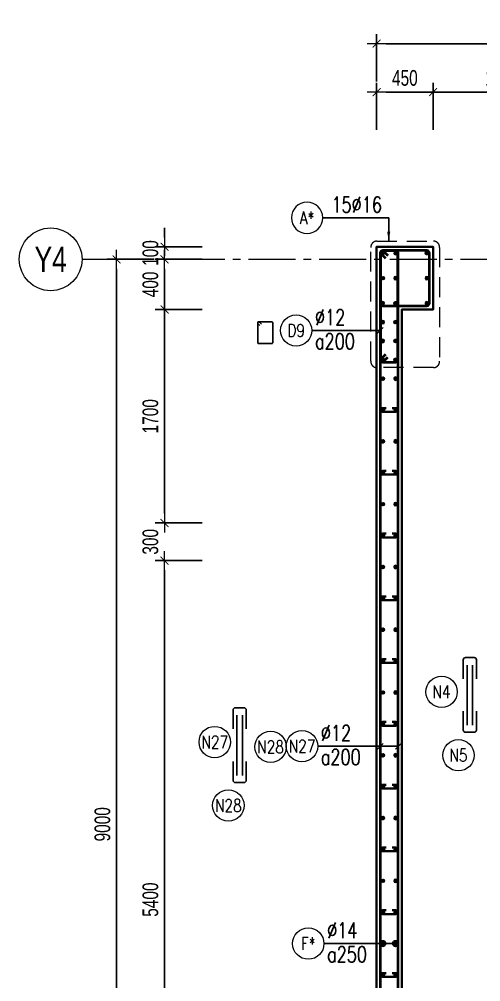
# Model space of a CAD drawing. Header units: millimetres. Extents: x 944027 to 981803, y -83026 to 82675.
# Drawn here: x 944027 to 947700, y 5372 to 13038 of the extents above; entities that cross this region are included whole.
import ezdxf
from ezdxf.enums import TextEntityAlignment as Align

# ---------------------------------------------------------------- set-up
doc = ezdxf.new("R2010")
doc.units = ezdxf.units.MM
doc.header["$MEASUREMENT"] = 0
for name, pattern in [('HIDDEN', [9.525, 6.35, -3.175]), ('HIDDEN2', [4.7625, 3.175, -1.5875]), ('HT_Dim Grid$0$CENTER2', [1.125, 0.75, -0.125, 0.125, -0.125]), ('HT_Grid$0$CENTER2', [1.125, 0.75, -0.125, 0.125, -0.125])]:
    doc.linetypes.add(name, pattern=pattern)
doc.layers.get('0').update_dxf_attribs({"lineweight": 20})
doc.layers.get('Defpoints').update_dxf_attribs({"color": 151, "lineweight": 9})
doc.layers.add('Hidden', color=9, linetype='HIDDEN')
doc.layers.add('Ligature', color=1, linetype='Continuous')
for name, color, linetype, lineweight in [('HT_Dim Grid$0$NDC_S_AXIS', 5, 'HT_Dim Grid$0$CENTER2', 13), ('HT_Dim Grid$0$NDC_S_SYMBOL', 1, 'Continuous', 15), ('HT_Dim Grid$0$NDC_S_TEXT SYMBOL', 7, 'Continuous', 20), ('HT_Grid$0$NDC_S_AXIS', 5, 'HT_Grid$0$CENTER2', 13), ('KC-LEADER', 153, 'Continuous', 18), ('KC-THEP', 6, 'Continuous', 40), ('NDC_S_DIM', 1, 'Continuous', 15), ('NDC_S_HATCH COLUMN AND WALL', 251, 'Continuous', 13), ('NDC_S_HIDDEN', 8, 'HIDDEN2', 13), ('NDC_S_LEADER', 1, 'Continuous', 15), ('NDC_S_REBAR', 4, 'Continuous', 35), ('NDC_S_STIRRUP', 4, 'Continuous', 40), ('NDC_S_VN TEXT', 7, 'Continuous', 20), ('NDC_S_WALL', 6, 'Continuous', 35), ('OF_Core wall_1.2(B1-19F)$0$NDC_S_WALL', 6, 'Continuous', 35)]:
    doc.layers.add(name, color=color, linetype=linetype, lineweight=lineweight)
doc.styles.add('HT_Dim Grid$0$NDC_ANNO', font='', dxfattribs={"width": 0.8})
doc.styles.add('NDC_DIM', font='', dxfattribs={"width": 0.75})
doc.styles.add('NDC_EN TXT', font='romans.shx', dxfattribs={"width": 0.8})
doc.styles.get('HT_Dim Grid$0$NDC_ANNO').set_extended_font_data('Dotum')
doc.styles.get('NDC_DIM').set_extended_font_data('Dotum')
doc.dimstyles.new('NDC_dim_30', dxfattribs={"dimscale": 30, "dimtxt": 2.5, "dimasz": 1.5, "dimexe": 1.5, "dimexo": 2.5, "dimgap": 1, "dimtad": 1, "dimdec": 0, "dimzin": 0, "dimdsep": 46, "dimtxsty": 'NDC_DIM', "dimblk": 'DIMMARK', "dimcen": 0.09, "dimdle": 1.2, "dimclrd": 1, "dimclre": 1, "dimclrt": 3, "dimadec": 0, "dimazin": 0, "dimtfac": 1, "dimtdec": 0, "dimtix": 1, "dimtofl": 0, "dimtmove": 0, "dimatfit": 3, "dimfxl": 6, "dimfxlon": 1, "dimtolj": 1, "dimtzin": 0, "dimarcsym": 0})
doc.dimstyles.new('NDC_dim_50', dxfattribs={"dimscale": 50, "dimtxt": 2.5, "dimasz": 1.5, "dimexe": 1.5, "dimexo": 2.5, "dimgap": 1, "dimtad": 1, "dimdec": 0, "dimzin": 0, "dimdsep": 46, "dimtxsty": 'NDC_DIM', "dimblk": 'DIMMARK', "dimcen": 0.09, "dimdle": 1.2, "dimclrd": 1, "dimclre": 1, "dimclrt": 3, "dimadec": 0, "dimazin": 0, "dimtfac": 1, "dimtdec": 0, "dimtix": 1, "dimtofl": 0, "dimtmove": 0, "dimatfit": 3, "dimfxl": 6, "dimfxlon": 1, "dimtolj": 1, "dimtzin": 0, "dimarcsym": 0})

# ---------------------------------------------------------------- blocks, each defined once
blk = doc.blocks.new('A$C7BC65A55')
at = {"layer": 'Ligature'}
for p, q in [((-15.2, 372, 0), (-15.2, 38.5, 0)), ((15.2, 372, 0), (15.2, 38.5, 0))]:
    blk.add_line(p, q, dxfattribs=at)
for points in [[(-36.2, 296.5), (-36.2, 400.9, -0.414214), (-24, 413.1), (24, 413.1, -0.414214), (36.2, 400.9), (36.2, 296.5)], [(-36.2, 116.5), (-36.2, 12.2, 0.414214), (-24, 0), (24, 0, 0.414214), (36.2, 12.2), (36.2, 116.5)]]:
    blk.add_lwpolyline(points, format="xyb", dxfattribs=at)
blk = doc.blocks.new('DIMMARK')
at = {"layer": 'NDC_S_DIM', "color": 1}
blk.add_line((-1.5, 0), (1, 0), dxfattribs=at)
at = {"layer": 'NDC_S_DIM', "color": 2, "const_width": 0.1}
blk.add_lwpolyline([(-0.42, -0.42), (0.42, 0.42)], dxfattribs=at)
blk = doc.blocks.new('*D326')
at = {"layer": 'Defpoints', "color": 0, "transparency": 16777216}
for p in [(945183.5, 11225.9), (948671.5, 11225.9), (948686.8, 11125.9)]:
    blk.add_point(p, dxfattribs=at)
at = {"layer": 'NDC_S_DIM', "color": 1, "lineweight": -2, "transparency": 16777216}
for p, q in [((945183.5, 11300.9), (945183.5, 11375.9)), ((945483.5, 11225.9), (945108.5, 11225.9)), ((945483.5, 11125.9), (945108.5, 11125.9)), ((945183.5, 11050.9), (945183.5, 10975.9))]:
    blk.add_line(p, q, dxfattribs=at)
at = {"layer": 'NDC_S_DIM', "color": 1, "lineweight": -2, "transparency": 16777216, "xscale": 75, "yscale": 75, "zscale": 75}
for p, rotation in [((945183.5, 11225.9), 270), ((945183.5, 11125.9), 90)]:
    blk.add_blockref('DIMMARK', p, dxfattribs=dict(at, rotation=rotation))
at = {"layer": 'NDC_S_DIM', "color": 3, "transparency": 16777216, "insert": (945070.9, 11175.9), "char_height": 125, "attachment_point": 5, "rotation": 90, "style": 'NDC_DIM'}
blk.add_mtext('\\A1;100', dxfattribs=at)
blk = doc.blocks.new('*D327')
at = {"layer": 'Defpoints', "color": 0, "transparency": 16777216}
for p in [(944801.6, 11125.9), (948686.8, 11125.9), (948664.1, 2125.9)]:
    blk.add_point(p, dxfattribs=at)
at = {"layer": 'NDC_S_DIM', "color": 1, "lineweight": -2, "transparency": 16777216}
for p, q in [((945101.6, 11125.9), (944726.6, 11125.9)), ((944801.6, 2200.9), (944801.6, 11050.9)), ((945101.6, 2125.9), (944726.6, 2125.9))]:
    blk.add_line(p, q, dxfattribs=at)
at = {"layer": 'NDC_S_DIM', "color": 1, "lineweight": -2, "transparency": 16777216, "xscale": 75, "yscale": 75, "zscale": 75}
for p, rotation in [((944801.6, 11125.9), 90), ((944801.6, 2125.9), 270)]:
    blk.add_blockref('DIMMARK', p, dxfattribs=dict(at, rotation=rotation))
at = {"layer": 'NDC_S_DIM', "color": 3, "transparency": 16777216, "insert": (944689, 6625.9), "char_height": 125, "attachment_point": 5, "rotation": 90, "style": 'NDC_DIM'}
blk.add_mtext('\\A1;9000', dxfattribs=at)
blk = doc.blocks.new('*D342')
at = {"layer": 'Defpoints', "color": 0, "transparency": 16777216}
for p in [(957471.5, 12843.5), (957471.5, 11940.4), (946871.5, 11146.2)]:
    blk.add_point(p, dxfattribs=at)
at = {"layer": 'NDC_S_DIM', "color": 1, "lineweight": -2, "transparency": 16777216}
for p, q in [((946871.5, 12543.5), (946871.5, 12918.5)), ((957471.5, 12543.5), (957471.5, 12918.5)), ((946946.5, 12843.5), (957396.5, 12843.5))]:
    blk.add_line(p, q, dxfattribs=at)
at = {"layer": 'NDC_S_DIM', "color": 1, "lineweight": -2, "transparency": 16777216, "xscale": 75, "yscale": 75, "zscale": 75, "rotation": 180}
blk.add_blockref('DIMMARK', (946871.5, 12843.5), dxfattribs=at)
at = {"layer": 'NDC_S_DIM', "color": 1, "lineweight": -2, "transparency": 16777216, "xscale": 75, "yscale": 75, "zscale": 75}
blk.add_blockref('DIMMARK', (957471.5, 12843.5), dxfattribs=at)
at = {"layer": 'NDC_S_DIM', "color": 3, "transparency": 16777216, "insert": (952171.5, 12956.1), "char_height": 125, "attachment_point": 5, "style": 'NDC_DIM'}
blk.add_mtext('\\A1;10600', dxfattribs=at)
blk = doc.blocks.new('*U22')
at = {"layer": 'HT_Dim Grid$0$NDC_S_SYMBOL'}
blk.add_line((5, 0), (9, 0), dxfattribs=at)
blk.add_circle((0, 0), 5, dxfattribs=at)
at = {"layer": 'HT_Dim Grid$0$NDC_S_TEXT SYMBOL', "color": 7, "style": 'HT_Dim Grid$0$NDC_ANNO', "width": 0.8}
blk.add_attdef('GRID', text='', height=4, rotation=270, dxfattribs=at).set_placement((0, 0), align=Align.MIDDLE)
blk = doc.blocks.new('*D347')
at = {"layer": 'Defpoints', "color": 0, "ltscale": 200, "transparency": 16777216}
for p in [(948686.8, 11125.9), (945183.5, 10725.9), (949171.5, 10725.9)]:
    blk.add_point(p, dxfattribs=at)
at = {"layer": 'NDC_S_DIM', "color": 1, "lineweight": -2, "ltscale": 200, "transparency": 16777216}
for p, q in [((945483.5, 11125.9), (945108.5, 11125.9)), ((945183.5, 11050.9), (945183.5, 10800.9)), ((945483.5, 10725.9), (945108.5, 10725.9))]:
    blk.add_line(p, q, dxfattribs=at)
at = {"layer": 'NDC_S_DIM', "color": 1, "lineweight": -2, "ltscale": 200, "transparency": 16777216, "xscale": 75, "yscale": 75, "zscale": 75}
for p, rotation in [((945183.5, 11125.9), 90), ((945183.5, 10725.9), 270)]:
    blk.add_blockref('DIMMARK', p, dxfattribs=dict(at, rotation=rotation))
at = {"layer": 'NDC_S_DIM', "color": 3, "ltscale": 200, "transparency": 16777216, "insert": (945070.9, 10925.9), "char_height": 125, "attachment_point": 5, "rotation": 90, "style": 'NDC_DIM'}
blk.add_mtext('\\A1;400', dxfattribs=at)
blk = doc.blocks.new('*D348')
at = {"layer": 'Defpoints', "color": 0, "ltscale": 200, "transparency": 16777216}
for p in [(949171.5, 10725.9), (945183.5, 9025.9), (949171.5, 9025.9)]:
    blk.add_point(p, dxfattribs=at)
at = {"layer": 'NDC_S_DIM', "color": 1, "lineweight": -2, "ltscale": 200, "transparency": 16777216}
for p, q in [((945483.5, 10725.9), (945108.5, 10725.9)), ((945183.5, 10650.9), (945183.5, 9100.9)), ((945483.5, 9025.9), (945108.5, 9025.9))]:
    blk.add_line(p, q, dxfattribs=at)
at = {"layer": 'NDC_S_DIM', "color": 1, "lineweight": -2, "ltscale": 200, "transparency": 16777216, "xscale": 75, "yscale": 75, "zscale": 75}
for p, rotation in [((945183.5, 10725.9), 90), ((945183.5, 9025.9), 270)]:
    blk.add_blockref('DIMMARK', p, dxfattribs=dict(at, rotation=rotation))
at = {"layer": 'NDC_S_DIM', "color": 3, "ltscale": 200, "transparency": 16777216, "insert": (945070.9, 9875.9), "char_height": 125, "attachment_point": 5, "rotation": 90, "style": 'NDC_DIM'}
blk.add_mtext('\\A1;1700', dxfattribs=at)
blk = doc.blocks.new('*D349')
at = {"layer": 'Defpoints', "color": 0, "ltscale": 200, "transparency": 16777216}
for p in [(949171.5, 9025.9), (945183.5, 8725.9), (949171.5, 8725.9)]:
    blk.add_point(p, dxfattribs=at)
at = {"layer": 'NDC_S_DIM', "color": 1, "lineweight": -2, "ltscale": 200, "transparency": 16777216}
for p, q in [((945183.5, 9100.9), (945183.5, 9175.9)), ((945483.5, 9025.9), (945108.5, 9025.9)), ((945483.5, 8725.9), (945108.5, 8725.9)), ((945183.5, 8650.9), (945183.5, 8575.9))]:
    blk.add_line(p, q, dxfattribs=at)
at = {"layer": 'NDC_S_DIM', "color": 1, "lineweight": -2, "ltscale": 200, "transparency": 16777216, "xscale": 75, "yscale": 75, "zscale": 75}
for p, rotation in [((945183.5, 9025.9), 270), ((945183.5, 8725.9), 90)]:
    blk.add_blockref('DIMMARK', p, dxfattribs=dict(at, rotation=rotation))
at = {"layer": 'NDC_S_DIM', "color": 3, "ltscale": 200, "transparency": 16777216, "insert": (945070.9, 8875.9), "char_height": 125, "attachment_point": 5, "rotation": 90, "style": 'NDC_DIM'}
blk.add_mtext('\\A1;300', dxfattribs=at)
blk = doc.blocks.new('*D350')
at = {"layer": 'Defpoints', "color": 0, "ltscale": 200, "transparency": 16777216}
for p in [(949171.5, 8725.9), (945183.5, 3325.9), (949171.5, 3325.9)]:
    blk.add_point(p, dxfattribs=at)
at = {"layer": 'NDC_S_DIM', "color": 1, "lineweight": -2, "ltscale": 200, "transparency": 16777216}
for p, q in [((945483.5, 8725.9), (945108.5, 8725.9)), ((945183.5, 8650.9), (945183.5, 3400.9)), ((945483.5, 3325.9), (945108.5, 3325.9))]:
    blk.add_line(p, q, dxfattribs=at)
at = {"layer": 'NDC_S_DIM', "color": 1, "lineweight": -2, "ltscale": 200, "transparency": 16777216, "xscale": 75, "yscale": 75, "zscale": 75}
for p, rotation in [((945183.5, 8725.9), 90), ((945183.5, 3325.9), 270)]:
    blk.add_blockref('DIMMARK', p, dxfattribs=dict(at, rotation=rotation))
at = {"layer": 'NDC_S_DIM', "color": 3, "ltscale": 200, "transparency": 16777216, "insert": (945070.9, 6025.9), "char_height": 125, "attachment_point": 5, "rotation": 90, "style": 'NDC_DIM'}
blk.add_mtext('\\A1;5400', dxfattribs=at)
blk = doc.blocks.new('THEP')
at = {"layer": 'KC-LEADER', "color": 6}
blk.add_circle((0, 0), 14, dxfattribs=at)
at = {"layer": 'KC-THEP'}
for p, q in [((-14, 0), (14, 0)), ((9.9, 9.9), (-9.9, -9.9)), ((-9.9, 9.9), (9.9, -9.9)), ((0, 14), (0, -14))]:
    blk.add_line(p, q, dxfattribs=at)
blk = doc.blocks.new('*U324')
at = {"layer": 'NDC_S_REBAR'}
blk.add_lwpolyline([(25, 15), (50, 15, -1), (50, -15), (-50, -15, -1), (-50, 15), (-25, 15)], format="xyb", dxfattribs=at)
blk = doc.blocks.new('*U325')
at = {"layer": 'NDC_S_HATCH COLUMN AND WALL', "color": 0, "linetype": 'ByBlock', "lineweight": -2, "transparency": 16777216}
for p in [(0, 6500), (0, 6000), (0, 5500), (0, 5000), (0, 4500), (0, 4000), (0, 3500), (0, 3000), (0, 2500), (0, 2000), (0, 1500), (0, 1000), (0, 500), (0, 0)]:
    blk.add_blockref('*U324', p, dxfattribs=at)
blk = doc.blocks.new('*U11')
blk.add_circle((-2.5, 0), 2.5)
at = {"layer": 'NDC_S_VN TEXT', "color": 3, "style": 'NDC_EN TXT', "width": 0.75}
for tag, p in [('DK1', (0.5, 0.85)), ('KC1', (0.5, -2.97))]:
    blk.add_attdef(tag, p, '', height=2.5, dxfattribs=at)
at = {"layer": 'NDC_S_VN TEXT', "color": 7, "style": 'NDC_EN TXT', "width": 0.8}
blk.add_attdef('SH2', text='', height=2, dxfattribs=at).set_placement((-2.5, 0), align=Align.MIDDLE)
blk = doc.blocks.new('*U9')
blk.add_circle((2.5, 0), 2.5)
at = {"layer": 'NDC_S_VN TEXT', "color": 3, "style": 'NDC_EN TXT', "width": 0.75}
blk.add_attdef('DK2', text='', height=2.5, dxfattribs=at).set_placement((-0.85, 0.85), align=Align.RIGHT)
at = {"layer": 'NDC_S_VN TEXT', "color": 7, "style": 'NDC_EN TXT', "width": 0.8}
blk.add_attdef('SH3', text='', height=2, dxfattribs=at).set_placement((2.5, 0), align=Align.MIDDLE)
blk = doc.blocks.new('*D773')
at = {"layer": 'Defpoints', "color": 0, "ltscale": 200, "transparency": 16777216}
for p in [(947321.5, 12457.6), (947321.5, 11225.9), (948421.5, 11225.9)]:
    blk.add_point(p, dxfattribs=at)
at = {"layer": 'NDC_S_DIM', "color": 1, "lineweight": -2, "ltscale": 200, "transparency": 16777216}
for p, q in [((947321.5, 12157.6), (947321.5, 12532.6)), ((948421.5, 12157.6), (948421.5, 12532.6)), ((948346.5, 12457.6), (947396.5, 12457.6))]:
    blk.add_line(p, q, dxfattribs=at)
at = {"layer": 'NDC_S_DIM', "color": 1, "lineweight": -2, "ltscale": 200, "transparency": 16777216, "xscale": 75, "yscale": 75, "zscale": 75, "rotation": 180}
blk.add_blockref('DIMMARK', (947321.5, 12457.6), dxfattribs=at)
at = {"layer": 'NDC_S_DIM', "color": 1, "lineweight": -2, "ltscale": 200, "transparency": 16777216, "xscale": 75, "yscale": 75, "zscale": 75}
blk.add_blockref('DIMMARK', (948421.5, 12457.6), dxfattribs=at)
at = {"layer": 'NDC_S_DIM', "color": 3, "ltscale": 200, "transparency": 16777216, "insert": (947871.5, 12570.2), "char_height": 125, "attachment_point": 5, "style": 'NDC_DIM'}
blk.add_mtext('\\A1;1100', dxfattribs=at)
blk = doc.blocks.new('*D774')
at = {"layer": 'Defpoints', "color": 0, "ltscale": 200, "transparency": 16777216}
for p in [(946871.5, 12457.6), (946871.5, 11225.9), (947321.5, 11225.9)]:
    blk.add_point(p, dxfattribs=at)
at = {"layer": 'NDC_S_DIM', "color": 1, "lineweight": -2, "ltscale": 200, "transparency": 16777216}
for p, q in [((946871.5, 12157.6), (946871.5, 12532.6)), ((947321.5, 12157.6), (947321.5, 12532.6)), ((947246.5, 12457.6), (946946.5, 12457.6))]:
    blk.add_line(p, q, dxfattribs=at)
at = {"layer": 'NDC_S_DIM', "color": 1, "lineweight": -2, "ltscale": 200, "transparency": 16777216, "xscale": 75, "yscale": 75, "zscale": 75, "rotation": 180}
blk.add_blockref('DIMMARK', (946871.5, 12457.6), dxfattribs=at)
at = {"layer": 'NDC_S_DIM', "color": 1, "lineweight": -2, "ltscale": 200, "transparency": 16777216, "xscale": 75, "yscale": 75, "zscale": 75}
blk.add_blockref('DIMMARK', (947321.5, 12457.6), dxfattribs=at)
at = {"layer": 'NDC_S_DIM', "color": 3, "ltscale": 200, "transparency": 16777216, "insert": (947096.5, 12570.2), "char_height": 125, "attachment_point": 5, "style": 'NDC_DIM'}
blk.add_mtext('\\A1;450', dxfattribs=at)

msp = doc.modelspace()

# ---------------------------------------------------------------- linework, layer by layer
for centre in [(947388.8, 7680.9), (945583, 7280.9), (946027.4, 7242.8), (947523.3, 7175.9), (945690.9, 6775.9)]:
    msp.add_circle(centre, 125)
at = {"layer": 'HT_Grid$0$NDC_S_AXIS', "ltscale": 500}
msp.add_line((944726.6, 11125.9), (962802.4, 11125.9), dxfattribs=at)
at = {"layer": 'Ligature'}
msp.add_lwpolyline([(945943, 10598.2), (945927, 10614.1, -0.668179), (945932.8, 10628.1), (946037.4, 10628.1, -0.414214), (946045.6, 10619.9), (946045.6, 10462.8, -0.414214), (946037.4, 10454.7), (945932.8, 10454.7, -0.414214), (945924.6, 10462.8), (945924.6, 10619.9, -0.668179), (945938.5, 10625.7), (945954.5, 10609.7)], format="xyb", dxfattribs=at)
at = {"layer": 'NDC_S_HIDDEN', "ltscale": 50}
msp.add_lwpolyline([(946874.4, 11270.9), (947323.3, 11270.9, -0.414214), (947373.3, 11220.9), (947373.3, 10313.4, -0.414214), (947323.3, 10263.4), (946874.4, 10263.4, -0.414214), (946824.4, 10313.4), (946824.4, 11220.9, -0.414214)], format="xyb", close=True, dxfattribs=at)
at = {"layer": 'NDC_S_STIRRUP'}
for points in [[(946941.5, 10367.2), (946901.5, 10327.2, 0.414214), (946921.5, 10307.2), (947021.5, 10307.2, 0.414214), (947041.5, 10327.2), (947041.5, 11175.9, 0.414214), (947021.5, 11195.9), (946921.5, 11195.9, 0.414214), (946901.5, 11175.9), (946901.5, 10327.2, 0.414214), (946921.5, 10307.2), (946961.5, 10347.2)], [(946941.5, 11135.9), (946901.5, 11175.9, -0.414214), (946921.5, 11195.9), (947021.5, 11195.9, -0.414214), (947041.5, 11175.9), (947041.5, 2075.9, -0.414214), (947021.5, 2055.9), (946921.5, 2055.9, -0.414214), (946901.5, 2075.9), (946901.5, 11175.9, -0.414214), (946921.5, 11195.9), (946961.5, 11155.9)], [(946961.5, 11155.9), (946921.5, 11195.9, 0.414214), (946901.5, 11175.9), (946901.5, 10775.9, 0.414214), (946921.5, 10755.9), (947271.5, 10755.9, 0.414214), (947291.5, 10775.9), (947291.5, 11175.9, 0.414214), (947271.5, 11195.9), (946921.5, 11195.9, 0.414214), (946901.5, 11175.9), (946941.5, 11135.9)]]:
    msp.add_lwpolyline(points, format="xyb", dxfattribs=at)
at = {"layer": 'NDC_S_WALL', "ltscale": 10}
msp.add_lwpolyline([(946871.5, 2025.9), (946871.5, 11225.9), (947321.5, 11225.9), (947321.5, 10725.9), (947071.5, 10725.9), (947071.5, 2525.9)], dxfattribs=at)

# ---------------------------------------------------------------- block references
at = {"layer": 'Hidden', "xscale": 1.44, "yscale": 1.44, "zscale": 1.44}
for p in [(947613.9, 7358.7, 0), (945781.5, 6958.7, 0)]:
    msp.add_blockref('A$C7BC65A55', p, dxfattribs=at)
at = {"layer": 'HT_Dim Grid$0$NDC_S_AXIS'}
ref = msp.add_blockref('*U22', (944276.6, 11125.9), dxfattribs=dict(at, xscale=50, yscale=50, zscale=150))
ref.add_attrib('GRID', 'Y4', dxfattribs={"layer": 'HT_Dim Grid$0$NDC_S_TEXT SYMBOL', "color": 7, "height": 200, "style": 'HT_Dim Grid$0$NDC_ANNO', "width": 0.8}).set_placement((944276.6, 11125.9), align=Align.MIDDLE)
at = {"layer": 'KC-THEP'}
for p, rotation in [((946921.5, 11175.9), 9.668564436380946), ((947271.5, 11175.9), 9.668564436380946), ((946921.5, 10975.9), 9.668564436380946), ((947021.5, 10775.9), 189.6685644363809), ((947021.5, 10625.9), 189.6685644363809), ((947021.5, 10475.9), 189.6685644363809), ((947021.5, 10325.9), 189.6685644363809), ((946921.5, 10175.9), 9.668564436380946), ((946921.5, 9925.9), 9.668564436380946), ((946921.5, 9675.9), 9.668564436380946), ((946921.5, 9425.9), 9.668564436380946), ((946921.5, 9175.9), 9.668564436380946), ((946921.5, 8925.9), 9.668564436380946), ((946921.5, 8675.9), 9.668564436380946), ((946921.5, 8425.9), 9.668564436380946), ((946921.5, 8175.9), 9.668564436380946), ((946921.5, 7925.9), 9.668564436380946), ((946921.5, 7675.9), 9.668564436380946), ((946921.5, 7425.9), 9.668564436380946), ((946921.5, 7175.9), 9.668564436380946), ((946921.5, 6925.9), 9.668564436380946), ((946921.5, 6675.9), 9.668564436380946), ((946921.5, 6425.9), 9.668564436380946), ((946921.5, 6175.9), 9.668564436380946), ((946921.5, 5925.9), 9.668564436380946), ((946921.5, 5675.9), 9.668564436380946), ((946921.5, 5425.9), 9.668564436380946)]:
    msp.add_blockref('THEP', p, dxfattribs=dict(at, rotation=rotation))
at = {"layer": 'KC-THEP', "xscale": -1}
for p, rotation in [((947021.5, 11175.9), 350.3314355636191), ((947021.5, 10975.9), 350.3314355636191), ((947271.5, 10975.9), 350.3314355636191), ((946921.5, 10775.9), 170.331435563619), ((947271.5, 10775.9), 170.331435563619), ((946921.5, 10625.9), 170.331435563619), ((946921.5, 10475.9), 170.331435563619), ((946921.5, 10325.9), 170.331435563619), ((947021.5, 10175.9), 350.3314355636191), ((947021.5, 9925.9), 350.3314355636191), ((947021.5, 9675.9), 350.3314355636191), ((947021.5, 9425.9), 350.3314355636191), ((947021.5, 9175.9), 350.3314355636191), ((947021.5, 8925.9), 350.3314355636191), ((947021.5, 8675.9), 350.3314355636191), ((947021.5, 8425.9), 350.3314355636191), ((947021.5, 8175.9), 350.3314355636191), ((947021.5, 7925.9), 350.3314355636191), ((947021.5, 7675.9), 350.3314355636191), ((947021.5, 7425.9), 350.3314355636191), ((947021.5, 7175.9), 350.3314355636191), ((947021.5, 6925.9), 350.3314355636191), ((947021.5, 6675.9), 350.3314355636191), ((947021.5, 6425.9), 350.3314355636191), ((947021.5, 6175.9), 350.3314355636191), ((947021.5, 5925.9), 350.3314355636191), ((947021.5, 5675.9), 350.3314355636191), ((947021.5, 5425.9), 350.3314355636191)]:
    msp.add_blockref('THEP', p, dxfattribs=dict(at, rotation=rotation))
at = {"layer": 'NDC_S_HATCH COLUMN AND WALL'}
msp.add_blockref('*U325', (946971.5, 3425.9), dxfattribs=at)
at = {"layer": 'NDC_S_VN TEXT'}
ref = msp.add_blockref('*U9', (946442.7, 11456.5), dxfattribs=dict(at, xscale=-50, yscale=50, zscale=50))
ref.add_attrib('SH3', 'A*', dxfattribs={"color": 7, "height": 100, "style": 'NDC_EN TXT', "width": 0.8}).set_placement((946317.7, 11456.5), align=Align.MIDDLE)
ref.add_attrib('DK2', '15%%C16', dxfattribs={"color": 3, "height": 125, "style": 'NDC_EN TXT', "width": 0.75}).set_placement((946913.8, 11498.8), align=Align.RIGHT)
at = {"layer": 'NDC_S_VN TEXT', "xscale": 50, "yscale": 50, "zscale": 50}
for p, values in [((946355.9, 10559.2), {'SH2': 'D9', 'DK1': '%%C12', 'KC1': 'a200'}), ((946402.4, 7247.9), {'SH2': 'N27', 'DK1': '%%C12', 'KC1': 'a200'}), ((946452.5, 5675.9), {'SH2': 'F*', 'DK1': '%%C14', 'KC1': 'a250'})]:
    msp.add_blockref('*U11', p, dxfattribs=at).add_auto_attribs(values)

# ---------------------------------------------------------------- texts
at = {"layer": 'NDC_S_VN TEXT', "color": 7, "style": 'NDC_EN TXT', "width": 0.8}
for tag, p in [('N4', (947388.8, 7680.9)), ('N27', (945583, 7280.9)), ('N28', (946027.4, 7242.8)), ('N5', (947523.3, 7175.9)), ('N28', (945690.9, 6775.9))]:
    msp.add_attdef(tag, text='3', height=100, dxfattribs=at).set_placement(p, align=Align.MIDDLE)

# ---------------------------------------------------------------- dimensions: what is measured, and where the dimension line sits
at = {"layer": 'NDC_S_DIM'}
dim = msp.add_linear_dim(base=(957471.5, 12843.5), p1=(946871.5, 11146.2), p2=(957471.5, 11940.4), dimstyle='NDC_dim_50', dxfattribs=at)
dim.commit()
dim.dimension.update_dxf_attribs({"geometry": '*D342', "text_midpoint": (952171.5, 12956.1)})
at = {"layer": 'NDC_S_DIM', "ltscale": 200}
for base, p1, p2, picture, middle in [((946871.5, 12457.6), (947321.5, 11225.9), (946871.5, 11225.9), '*D774', (947096.5, 12570.2)), ((947321.5, 12457.6), (948421.5, 11225.9), (947321.5, 11225.9), '*D773', (947871.5, 12570.2))]:
    dim = msp.add_linear_dim(base=base, p1=p1, p2=p2, dimstyle='NDC_dim_50', override={"dimtmove": 1}, dxfattribs=at)
    dim.commit()
    dim.dimension.update_dxf_attribs({"geometry": picture, "text_midpoint": middle})
at = {"layer": 'NDC_S_DIM'}
for base, p1, p2, picture, middle in [((945183.5, 11225.9), (948686.8, 11125.9), (948671.5, 11225.9), '*D326', (945070.9, 11175.9)), ((944801.6, 11125.9), (948664.1, 2125.9), (948686.8, 11125.9), '*D327', (944689, 6625.9))]:
    dim = msp.add_linear_dim(base=base, p1=p1, p2=p2, angle=90, dimstyle='NDC_dim_50', dxfattribs=at)
    dim.commit()
    dim.dimension.update_dxf_attribs({"geometry": picture, "text_midpoint": middle})
at = {"layer": 'NDC_S_DIM', "ltscale": 200}
for base, p1, p2, picture, middle in [((945183.5, 10725.9), (948686.8, 11125.9), (949171.5, 10725.9), '*D347', (945070.9, 10925.9)), ((945183.5, 9025.9), (949171.5, 10725.9), (949171.5, 9025.9), '*D348', (945070.9, 9875.9)), ((945183.5, 8725.9), (949171.5, 9025.9), (949171.5, 8725.9), '*D349', (945070.9, 8875.9)), ((945183.5, 3325.9), (949171.5, 8725.9), (949171.5, 3325.9), '*D350', (945070.9, 6025.9))]:
    dim = msp.add_linear_dim(base=base, p1=p1, p2=p2, angle=90, dimstyle='NDC_dim_50', override={"dimtmove": 1}, dxfattribs=at)
    dim.commit()
    dim.dimension.update_dxf_attribs({"geometry": picture, "text_midpoint": middle})

# ---------------------------------------------------------------- leaders
at = {"layer": 'NDC_S_LEADER'}
for points, override in [([(946901.5, 10559.2), (946353.8, 10559.2)], {"dimtad": 0, "dimldrblk": 'Oblique'}), ([(947043.4, 7247.8), (946402.4, 7247.8)], {"dimtad": 0, "dimldrblk": 'Oblique'}), ([(946901.5, 7247.8), (946402.4, 7247.8)], {"dimtad": 0, "dimldrblk": 'Oblique'}), ([(947021.5, 5675.9), (946452.5, 5675.9)], {"dimtad": 0, "dimldrblk": 'Origin'}), ([(946921.5, 5675.9), (946452.5, 5675.9)], {"dimtad": 0, "dimldrblk": 'Origin'})]:
    msp.add_leader(points, dimstyle='NDC_dim_30', override=override, dxfattribs=at)
at = {"layer": 'OF_Core wall_1.2(B1-19F)$0$NDC_S_WALL', "ltscale": 200}
msp.add_leader([(946967.9, 11270.9), (946967.9, 11456.5), (946442.7, 11456.5)], dimstyle='NDC_dim_50', override={"dimgap": 1, "dimtad": 0}, dxfattribs=at)

doc.saveas('drawing.dxf')
